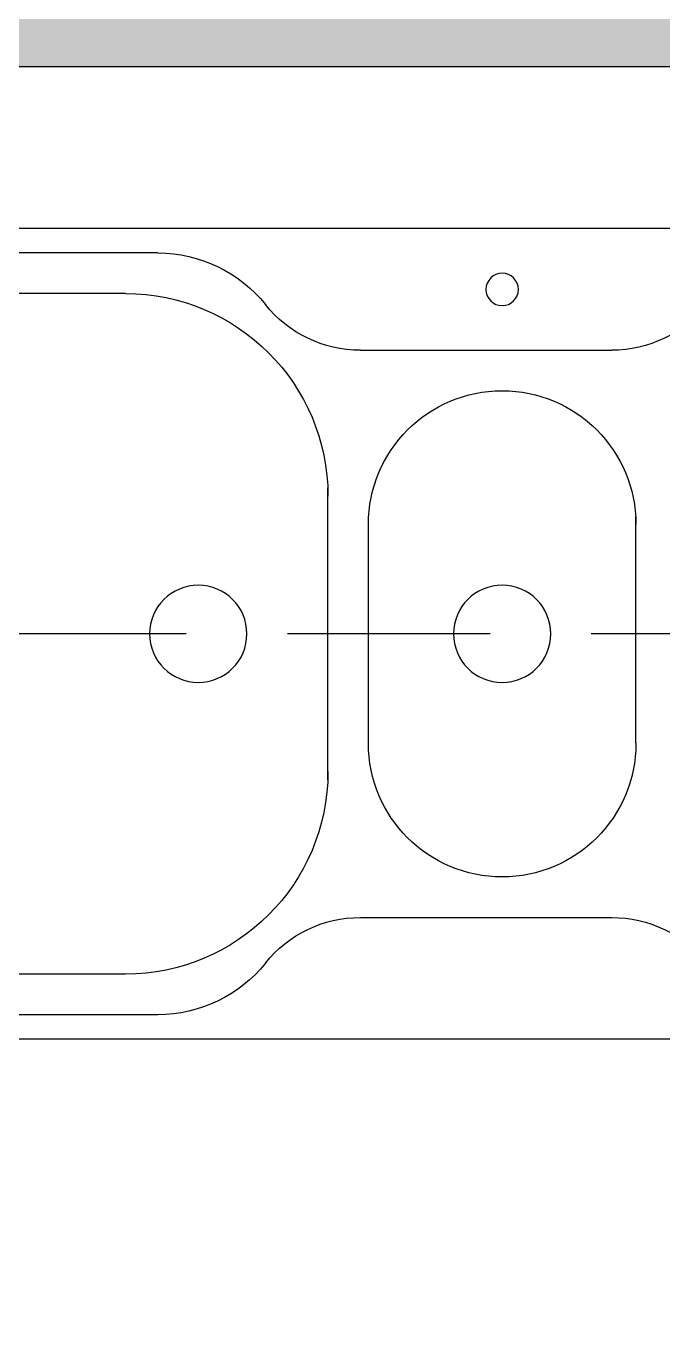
# Model space of a CAD drawing. Header units: millimetres. Extents: x 118878 to 201916, y 10986 to 20993.
# Drawn here: x 180719.9 to 180759.2, y 17675.1 to 17755.5 of the extents above; entities that cross this region are included whole.
import ezdxf

# ---------------------------------------------------------------- set-up
doc = ezdxf.new("R2010")
doc.units = ezdxf.units.MM
doc.header["$LTSCALE"] = 100
doc.linetypes.add('HIDDEN2', pattern=[0.1875, 0.125, -0.0625])
for name, color, linetype in [('7', 7, 'Continuous'), ('9', 11, 'Continuous'), ('furniture faz2', 181, 'Continuous')]:
    doc.layers.add(name, color=color, linetype=linetype)

# ---------------------------------------------------------------- blocks, each defined once
blk = doc.blocks.new('sinkmodel 530')
at = {"ltscale": 20}
for p, q in [((0, 500), (1350, 500)), ((1079.9, 485), (1190, 485)), ((1100, 460), (1190, 460)), ((955, 425), (799.9, 425)), ((975, 160), (975, 340)), ((785, 182.5), (785, 322.5)), ((950, 182.5), (950, 317.5)), ((955, 75), (799.9, 75)), ((1100, 40), (1190, 40)), ((1079.9, 15), (1190, 15)), ((0, 0), (1350, 0))]:
    blk.add_line(p, q, dxfattribs=at)
for centre, radius in [((867.5, 462.5), 10), ((867.5, 250), 30), ((1055, 250), 30)]:
    blk.add_circle(centre, radius, dxfattribs=at)
for centre, radius, start, end in [((1079.9, 400), 85, 90, 141.31781), ((1100, 335), 125, 90, 180), ((799.9, 500), 75, 218.68219, 270), ((955, 500), 75, 270, 321.31781), ((867.5, 317.5), 82.5, 0, 180), ((867.5, 182.5), 82.5, 180, 0), ((1100, 165), 125, 180, 270), ((799.9, 0), 75, 90, 141.31781), ((955, 0), 75, 38.68219, 90), ((1079.9, 100), 85, 218.68219, 270)]:
    blk.add_arc(centre, radius, start, end, dxfattribs=at)

msp = doc.modelspace()

# ---------------------------------------------------------------- hatches: boundary and pattern name
at = {"layer": '9', "transparency": 33554687}
h = msp.add_hatch(color=256, dxfattribs=at)
h.paths.add_polyline_path([(179800.98, 16622.966), (179840.98, 16622.966), (179840.98, 16592.966), (179800.98, 16592.966)], flags=0)
h.paths.add_polyline_path([(179820.98, 17532.966), (179820.98, 17142.966), (179800.98, 17142.966), (179800.98, 16992.966), (179820.98, 16992.966), (179820.98, 16792.966), (179800.98, 16792.966), (179800.98, 16642.966), (179860.98, 16642.966), (179860.98, 16572.966), (179780.98, 16572.966), (179780.98, 17972.966), (179840.98, 17972.966), (179840.98, 17937.966), (179820.98, 17937.966), (179820.98, 17892.966), (179800.98, 17892.966), (179800.98, 17572.966), (179820.98, 17572.966), (179820.98, 17542.966), (180180.98, 17542.966), (180180.98, 17602.966), (180190.98, 17602.966), (180190.98, 17542.966), (180380.98, 17542.966), (180380.98, 17602.966), (180410.98, 17602.966), (180410.98, 17612.966), (180420.98, 17612.966), (180420.98, 17532.966)], flags=0)
h.paths.add_polyline_path([(180675.98, 17752.966), (180675.98, 17717.966), (180640.98, 17717.966), (180640.98, 17542.966), (180700.98, 17542.966), (180700.98, 17532.966), (180570.98, 17532.966), (180570.98, 17542.966), (180630.98, 17542.966), (180630.98, 17592.966), (180570.98, 17592.966), (180570.98, 17602.966), (180630.98, 17602.966), (180630.98, 17772.966), (180640.98, 17772.966), (180640.98, 17762.966), (180860.98, 17762.966), (180860.98, 17887.966), (180830.98, 17887.966), (180830.98, 17932.966), (180640.98, 17932.966), (180640.98, 17867.966), (180630.98, 17867.966), (180630.98, 17877.966), (180620.98, 17877.966), (180620.98, 17952.966), (180680.98, 17952.966), (180680.98, 17972.966), (180760.98, 17972.966), (180760.98, 17952.966), (180780.98, 17952.966), (180780.98, 17972.966), (180820.98, 17972.966), (180820.98, 17952.966), (180840.98, 17952.966), (180840.98, 17972.966), (180880.98, 17972.966), (180880.98, 17672.966), (180860.98, 17672.966), (180860.98, 17752.966)], flags=0)
h.paths.add_polyline_path([(180665.98, 17752.966), (180665.98, 17727.966), (180640.98, 17727.966), (180640.98, 17752.966)], flags=0)
h.paths.add_polyline_path([(180420.98, 17877.966), (180420.98, 17887.966), (180430.98, 17887.966), (180430.98, 17952.966), (180180.98, 17952.966), (180180.98, 17732.966), (180200.98, 17732.966), (180200.98, 17742.966), (180190.98, 17742.966), (180190.98, 17932.966), (180380.98, 17932.966), (180380.98, 17742.966), (180295.98, 17742.966), (180295.98, 17732.966), (180410.98, 17732.966), (180410.98, 17722.966), (180420.98, 17722.966), (180420.98, 17742.966), (180390.98, 17742.966), (180390.98, 17877.966)], flags=0)
h.paths.add_polyline_path([(180820.98, 16827.966), (180830.98, 16827.966), (180830.98, 16862.966), (180880.98, 16862.966), (180880.98, 16802.966), (180820.98, 16802.966)], flags=0)
h.paths.add_polyline_path([(180380.98, 16802.966), (180380.98, 16812.966), (180380.98, 16852.966), (180420.98, 16852.966), (180420.98, 16827.966), (180430.98, 16827.966), (180430.98, 16802.966)], flags=0)
h.paths.add_polyline_path([(180800.98, 17032.966), (180860.98, 17032.966), (180860.98, 17532.966), (180800.98, 17532.966), (180800.98, 17552.966), (180830.98, 17552.966), (180830.98, 17572.966), (180860.98, 17572.966), (180860.98, 17582.966), (180880.98, 17582.966), (180880.98, 17012.966), (180800.98, 17012.966)], flags=0)

# ---------------------------------------------------------------- linework, layer by layer
at = {"layer": '7'}
msp.add_line((180675.98, 17752.966), (180860.98, 17752.966), dxfattribs=at)
at = {"layer": 'furniture faz2', "linetype": 'HIDDEN2'}
msp.add_lwpolyline([(180860.98, 17717.966), (180675.98, 17717.966), (180675.98, 17542.966)], dxfattribs=at)
at = {"layer": 'furniture faz2'}
msp.add_lwpolyline([(180860.98, 17692.966), (180700.98, 17692.966), (180700.98, 17542.966)], dxfattribs=at)

# ---------------------------------------------------------------- block references
at = {"layer": 'furniture faz2', "xscale": -0.0999999999985448, "yscale": 0.0999999999985448, "zscale": 0.0999999999985448}
msp.add_blockref('sinkmodel 530', (180835.98, 17692.966), dxfattribs=at)

doc.saveas('drawing.dxf')
